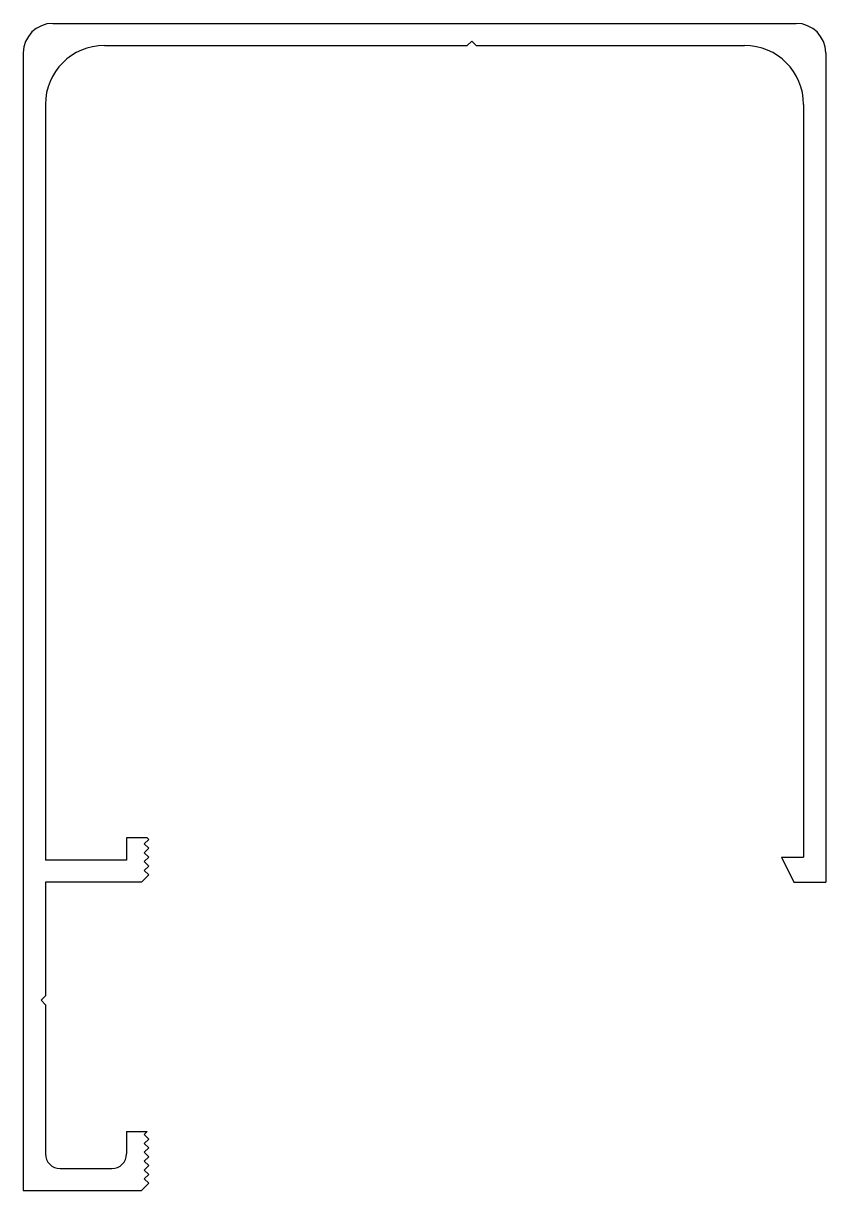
# Model space of a CAD drawing. Header units: inches. Extents: x 0 to 2.14, y 0 to 3.11.
import ezdxf

# ---------------------------------------------------------------- set-up
doc = ezdxf.new("R2010")
doc.units = ezdxf.units.IN
doc.header["$MEASUREMENT"] = 0

msp = doc.modelspace()

# ---------------------------------------------------------------- linework, layer by layer
for p, q in [((0.0787, 3.1141), (2.063, 3.1141)), ((0.2165, 3.0551), (1.185, 3.0551)), ((1.1968, 3.0669), (1.185, 3.0551)), ((1.1968, 3.0669), (1.2086, 3.0551)), ((1.2086, 3.0551), (1.9252, 3.0551)), ((0, 3.0354), (0, 0)), ((2.1417, 3.0354), (2.1417, 0.8228)), ((0.0591, 2.8976), (0.0591, 0.8819)), ((2.0826, 2.8976), (2.0826, 0.8898)), ((0.3307, 0.9409), (0.2756, 0.9409)), ((0.2756, 0.9409), (0.2756, 0.8819)), ((0.3228, 0.9252), (0.3346, 0.937)), ((0.3346, 0.937), (0.3307, 0.9409)), ((0.3346, 0.9134), (0.3228, 0.9252)), ((0.3228, 0.9016), (0.3346, 0.9134)), ((0.2756, 0.8819), (0.0591, 0.8819)), ((0.3346, 0.8898), (0.3228, 0.9016)), ((0.3228, 0.8779), (0.3346, 0.8898)), ((0.3346, 0.8661), (0.3228, 0.8779)), ((2.0236, 0.8898), (2.0826, 0.8898)), ((2.0236, 0.8898), (2.0571, 0.8228)), ((0.315, 0.8228), (0.3346, 0.8425)), ((0.3228, 0.8543), (0.3346, 0.8661)), ((0.3346, 0.8425), (0.3228, 0.8543)), ((0.0591, 0.8228), (0.0591, 0.5197)), ((0.315, 0.8228), (0.0591, 0.8228)), ((2.0571, 0.8228), (2.1417, 0.8228)), ((0.0472, 0.5079), (0.0591, 0.5197)), ((0.0472, 0.5079), (0.0591, 0.4961)), ((0.0591, 0.4961), (0.0591, 0.0984)), ((0.2756, 0.1575), (0.3307, 0.1575)), ((0.2756, 0.1575), (0.2756, 0.0984)), ((0.3228, 0.1496), (0.3307, 0.1575)), ((0.3346, 0.1378), (0.3228, 0.1496)), ((0.3228, 0.126), (0.3346, 0.1378)), ((0.3346, 0.1142), (0.3228, 0.126)), ((0.3228, 0.1024), (0.3346, 0.1142)), ((0.3346, 0.0905), (0.3228, 0.1024)), ((0.3228, 0.0787), (0.3346, 0.0905)), ((0.3346, 0.0669), (0.3228, 0.0787)), ((0.3228, 0.0551), (0.3346, 0.0669)), ((0.0984, 0.0591), (0.2362, 0.0591)), ((0.3346, 0.0433), (0.3228, 0.0551)), ((0.3228, 0.0315), (0.3346, 0.0433)), ((0.3346, 0.0197), (0.3228, 0.0315)), ((0, 0), (0.315, 0)), ((0.315, 0), (0.3346, 0.0197))]:
    msp.add_line(p, q)
for centre, radius, start, end in [((0.0787, 3.0354), 0.0787, 90, 180), ((2.063, 3.0354), 0.0787, 0, 90), ((0.2165, 2.8976), 0.1575, 90, 180), ((1.9252, 2.8976), 0.1575, 0, 90), ((0.0984, 0.0984), 0.0394, 180, 270), ((0.2362, 0.0984), 0.0394, 270, 0)]:
    msp.add_arc(centre, radius, start, end)

doc.saveas('drawing.dxf')
